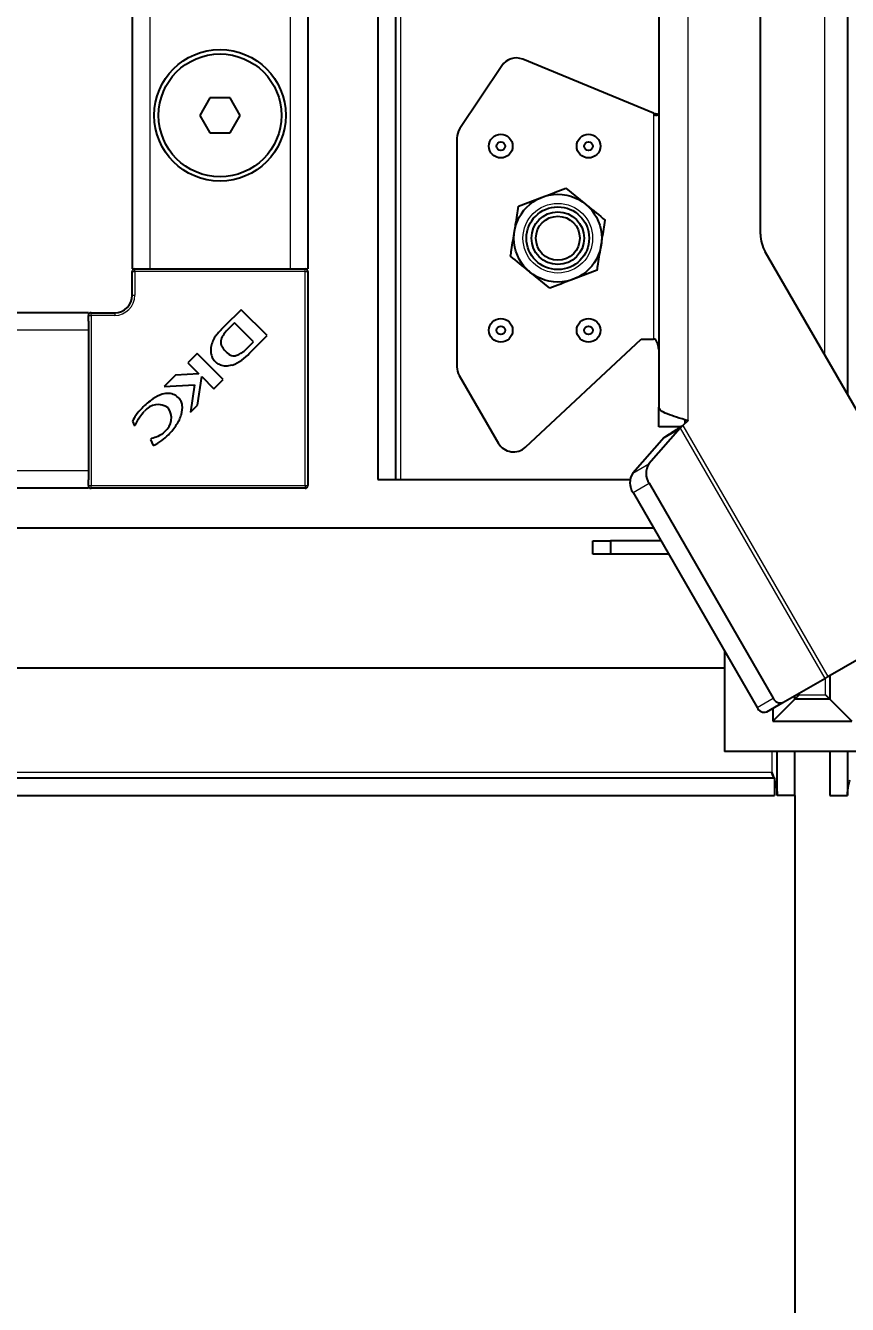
# Model space of a CAD drawing. Header units: millimetres. Extents: x -1385 to 3358, y -2404 to 1219.
# Drawn here: x -533.7 to -440.1, y -1610.3 to -1464.6 of the extents above; entities that cross this region are included whole.
import ezdxf

# ---------------------------------------------------------------- set-up
doc = ezdxf.new("R2010")
doc.units = ezdxf.units.MM
doc.layers.add('FORMAT', color=7, linetype='Continuous')
doc.styles.add('SLDTEXTSTYLE0', font='TXT', dxfattribs={"width": 0.75})
doc.dimstyles.new('SLDDIMSTYLE0', dxfattribs={"dimtxt": 20, "dimasz": 10, "dimexe": 0, "dimexo": 0.0625, "dimgap": 5, "dimtad": 2, "dimdec": 1, "dimrnd": 1e-09, "dimzin": 12, "dimdsep": 46, "dimtxsty": 'SLDTEXTSTYLE0', "dimsah": 1, "dimcen": 0.09, "dimadec": 0, "dimazin": 3, "dimtfac": 1, "dimtofl": 0, "dimtmove": 0, "dimatfit": 3, "dimfxl": 0, "dimfrac": 2, "dimtolj": 1, "dimtzin": 12, "dimarcsym": 0})

# ---------------------------------------------------------------- blocks, each defined once
blk = doc.blocks.new('_D_6')
at = {"layer": 'FORMAT'}
for p, q in [((-556.59, -1512.78), (-556.59, -1882.81)), ((-446.09, -1552.33), (-446.09, -1882.81)), ((-446.09, -1881.81), (-556.59, -1881.81))]:
    blk.add_line(p, q, dxfattribs=at)
for points in [[(-556.59, -1881.81), (-546.59, -1883.35), (-546.59, -1880.27)], [(-446.09, -1881.81), (-456.09, -1880.27), (-456.09, -1883.35)]]:
    blk.add_solid(points, dxfattribs=at)
at = {"layer": 'FORMAT', "insert": (-534.59, -1856.03), "char_height": 20, "attachment_point": 1, "style": 'SLDTEXTSTYLE0'}
blk.add_mtext('110,5', dxfattribs=at)

msp = doc.modelspace()

# ---------------------------------------------------------------- linework, layer by layer
at = {"color": 7, "linetype": 'Continuous', "lineweight": 25}
for p, q in [((-493.59, 566.68), (-493.59, -1516.32)), ((-491.59, 566.68), (-491.59, -1516.32)), ((-440.09, 556.97), (-440.09, -1506.6)), ((-521.59, 542.68), (-521.59, -1492.32)), ((-501.59, 542.68), (-501.59, -1492.32)), ((-461.59, -1395.32), (-461.59, -1508.08)), ((-449.99, -1488.37), (-449.99, -1404.32)), ((-462.19, -1474.57), (-477.08, -1468.42)), ((-479.49, -1469.17), (-484.25, -1476.31)), ((-512.74, -1472.82), (-513.89, -1474.82)), ((-510.43, -1472.82), (-512.74, -1472.82)), ((-509.28, -1474.82), (-510.43, -1472.82)), ((-513.89, -1474.82), (-512.74, -1476.82)), ((-510.43, -1476.82), (-509.28, -1474.82)), ((-462.19, -1474.57), (-461.59, -1474.67)), ((-462.19, -1474.57), (-461.95, -1474.82)), ((-512.74, -1476.82), (-510.43, -1476.82)), ((-484.59, -1477.42), (-484.59, -1503.47)), ((-472.16, -1483.12), (-469.93, -1484.94)), ((-477.56, -1485.17), (-474.86, -1484.14)), ((-431.62, -1521.26), (-449.46, -1490.37)), ((-521.59, -1492.32), (-521.29, -1492.32)), ((-521.29, -1492.32), (-520.64, -1492.32)), ((-520.64, -1492.32), (-519.59, -1492.32)), ((-519.59, -1492.32), (-503.59, -1492.32)), ((-503.59, -1492.32), (-502.53, -1492.32)), ((-502.53, -1492.32), (-501.89, -1492.32)), ((-501.89, -1492.32), (-501.59, -1492.32)), ((-521.59, -1495.32), (-521.59, -1492.62)), ((-501.59, -1492.62), (-501.59, -1517.02)), ((-474.01, -1494.52), (-476.25, -1492.69)), ((-468.61, -1492.47), (-471.31, -1493.49)), ((-526.59, -1497.32), (-556.59, -1497.32)), ((-526.59, -1497.32), (-526.59, -1497.62)), ((-526.59, -1498.26), (-526.59, -1497.62)), ((-526.59, -1498.26), (-526.59, -1499.32)), ((-526.29, -1497.32), (-523.59, -1497.32)), ((-509.19, -1496.97), (-511.08, -1498.85)), ((-506.23, -1499.92), (-509.19, -1496.97)), ((-526.59, -1499.32), (-526.59, -1515.32)), ((-511.08, -1498.85), (-511.1, -1498.87)), ((-509.94, -1498.45), (-510.6, -1499.12)), ((-507.76, -1500.63), (-509.94, -1498.45)), ((-508.48, -1501.37), (-507.76, -1500.63)), ((-508.22, -1501.92), (-506.23, -1499.92)), ((-476.78, -1512.63), (-463.59, -1500.32)), ((-463.59, -1500.32), (-462.19, -1500.32)), ((-461.95, -1500.32), (-462.19, -1500.32)), ((-514.2, -1501.97), (-515.25, -1503.03)), ((-511.24, -1504.93), (-514.2, -1501.97)), ((-515.25, -1503.03), (-514.01, -1504.27)), ((-516.67, -1504.44), (-517.96, -1505.73)), ((-517.96, -1505.73), (-514.48, -1505.55)), ((-514.01, -1504.27), (-516.67, -1504.44)), ((-514.48, -1505.55), (-514.96, -1508.65)), ((-514.16, -1507.85), (-513.67, -1504.59)), ((-513.67, -1504.59), (-512.28, -1505.98)), ((-512.28, -1505.98), (-511.24, -1504.93)), ((-484.32, -1504.47), (-479.86, -1512.2)), ((-514.96, -1508.65), (-514.16, -1507.85)), ((-461.59, -1510.32), (-461.59, -1508.08)), ((-521.58, -1509.69), (-521.34, -1510.2)), ((-458.27, -1509.63), (-458.83, -1510.17)), ((-458.59, -1509.94), (-458.59, -1509.52)), ((-458.29, -1509.61), (-458.27, -1509.63)), ((-521.34, -1510.2), (-521.23, -1510.09)), ((-459.14, -1510.48), (-462.72, -1514.52)), ((-459.07, -1510.32), (-461.59, -1510.32)), ((-460.98, -1511.54), (-459.14, -1510.48)), ((-519.39, -1511.64), (-519.52, -1511.77)), ((-519.52, -1511.77), (-519.19, -1512.46)), ((-460.98, -1511.54), (-464.55, -1515.58)), ((-526.59, -1515.32), (-526.59, -1516.37)), ((-526.59, -1517.02), (-526.59, -1516.37)), ((-526.59, -1517.02), (-526.59, -1517.32)), ((-493.59, -1516.32), (-491.59, -1516.32)), ((-491.59, -1516.32), (-490.99, -1516.32)), ((-490.99, -1516.32), (-464.86, -1516.32)), ((-462.69, -1516.75), (-448.55, -1541.24)), ((-526.59, -1517.32), (-556.59, -1517.32)), ((-501.89, -1517.32), (-526.29, -1517.32)), ((-464.52, -1517.81), (-450.39, -1542.3)), ((-557.19, -1521.82), (-462.21, -1521.82)), ((-469.09, -1524.82), (-469.09, -1523.32)), ((-469.09, -1523.32), (-467.09, -1523.32)), ((-467.09, -1523.32), (-467.09, -1524.82)), ((-461.34, -1523.32), (-467.09, -1523.32)), ((-467.09, -1524.82), (-469.09, -1524.82)), ((-460.48, -1524.82), (-467.09, -1524.82)), ((-454.09, -1535.89), (-454.09, -1547.32)), ((-442.31, -1538.79), (-435.36, -1534.78)), ((-454.09, -1537.82), (-987.09, -1537.82)), ((-447.44, -1541.75), (-442.67, -1539)), ((-442.31, -1538.79), (-442.67, -1539)), ((-442.08, -1538.66), (-442.08, -1541.36)), ((-449.27, -1542.81), (-447.44, -1541.75)), ((-446.09, -1541.36), (-448.59, -1543.86)), ((-446.09, -1541.36), (-445.59, -1540.86)), ((-446.09, -1541.36), (-446.09, -1540.97)), ((-442.08, -1541.36), (-446.09, -1541.36)), ((-442.08, -1541.36), (-442.58, -1540.86)), ((-442.08, -1541.36), (-439.59, -1543.86)), ((-448.59, -1542.41), (-448.59, -1543.86)), ((-448.59, -1543.86), (-439.59, -1543.86)), ((-434.09, -1547.32), (-454.09, -1547.32)), ((-448.09, -1552.32), (-448.09, -1547.32)), ((-446.09, -1552.32), (-446.09, -1547.32)), ((-442.09, -1547.32), (-442.09, -1552.32)), ((-440.09, -1547.32), (-440.09, -1552.32)), ((-1038.79, -1550.32), (-448.39, -1550.32)), ((-448.69, -1549.72), (-448.48, -1550.32)), ((-448.39, -1550.32), (-448.39, -1552.32)), ((-1038.79, -1552.32), (-448.39, -1552.32)), ((-446.09, -1552.32), (-448.09, -1552.32)), ((-442.09, -1552.32), (-440.09, -1552.32))]:
    msp.add_line(p, q, dxfattribs=at)
at = {"color": 8, "linetype": 'Continuous', "lineweight": 18}
for p, q in [((-490.99, -1516.32), (-490.99, 566.68)), ((-442.69, 552.46), (-442.69, -1502.1)), ((-519.59, 542.68), (-519.59, -1492.32)), ((-503.59, 542.68), (-503.59, -1492.32)), ((-458.29, -1395.34), (-458.29, -1509.61)), ((-462.19, -1474.57), (-462.19, -1500.32)), ((-521.29, -1492.62), (-521.29, -1492.32)), ((-501.89, -1492.62), (-501.89, -1492.32)), ((-521.59, -1492.62), (-521.29, -1492.62)), ((-521.29, -1492.62), (-521.29, -1495.32)), ((-501.89, -1492.62), (-521.29, -1492.62)), ((-501.89, -1517.02), (-501.89, -1492.62)), ((-501.89, -1492.62), (-501.59, -1492.62)), ((-521.59, -1495.32), (-521.29, -1495.32)), ((-526.59, -1497.62), (-526.29, -1497.62)), ((-526.29, -1497.62), (-526.29, -1497.32)), ((-523.59, -1497.62), (-526.29, -1497.62)), ((-526.29, -1497.62), (-526.29, -1517.02)), ((-523.59, -1497.32), (-523.59, -1497.62)), ((-526.59, -1499.32), (-556.59, -1499.32)), ((-459.14, -1510.48), (-442.67, -1539)), ((-458.83, -1510.17), (-442.31, -1538.79)), ((-526.59, -1515.32), (-556.59, -1515.32)), ((-464.55, -1515.58), (-462.72, -1514.52)), ((-526.59, -1517.02), (-526.29, -1517.02)), ((-526.29, -1517.02), (-501.89, -1517.02)), ((-526.29, -1517.32), (-526.29, -1517.02)), ((-501.89, -1517.02), (-501.89, -1517.32)), ((-501.89, -1517.02), (-501.59, -1517.02)), ((-464.52, -1517.81), (-462.69, -1516.75)), ((-442.58, -1540.86), (-442.58, -1538.95)), ((-450.39, -1542.3), (-448.55, -1541.24)), ((-445.59, -1540.68), (-445.59, -1540.86)), ((-445.59, -1540.86), (-442.58, -1540.86)), ((-448.69, -1547.32), (-448.69, -1549.72)), ((-448.69, -1549.72), (-544.11, -1549.72))]:
    msp.add_line(p, q, dxfattribs=at)
at = {"color": 7, "linetype": 'Continuous', "lineweight": 25}
for centre, radius in [((-511.59, -1474.82), 7.5), ((-511.59, -1474.82), 7), ((-479.59, -1478.32), 1.35), ((-479.59, -1478.32), 0.493), ((-469.59, -1478.32), 1.35), ((-469.59, -1478.32), 0.493), ((-473.09, -1488.82), 5), ((-473.09, -1488.82), 3.57), ((-473.09, -1488.82), 3), ((-473.09, -1488.82), 2.5), ((-479.59, -1499.32), 1.35), ((-469.59, -1499.32), 1.35), ((-479.59, -1499.32), 0.493), ((-469.59, -1499.32), 0.493)]:
    msp.add_circle(centre, radius, dxfattribs=at)
at = {"color": 8, "linetype": 'Continuous', "lineweight": 18}
msp.add_circle((-473.09, -1488.82), 3.97, dxfattribs=at)
at = {"color": 7, "linetype": 'Continuous', "lineweight": 25}
for centre, radius, start, end in [((-477.82, -1470.28), 2, 68.1986, 146.3099), ((-482.59, -1477.42), 2, 146.3099, 180), ((-445.99, -1488.37), 4, 180, 210), ((-521.29, -1492.62), 0.3, 90, 180), ((-501.89, -1492.62), 0.3, 0, 90), ((-523.59, -1495.32), 2, 270, 0), ((-526.29, -1497.62), 0.3, 90, 180), ((-511.88, -1498.71), 4.87, 290.3445, 318.7777), ((-512.66, -1496.9), 6.12, 306.9888, 313.0744), ((-482.59, -1503.47), 2, 180, 210), ((-518.66, -1509.72), 1.94, 53.3097, 142.3464), ((-519.1, -1509.32), 1.97, 308.454, 35.887), ((-478.14, -1511.17), 2, 210.9638, 313.0251), ((-462.9, -1516.68), 1.98, 146.5519, 215.0479), ((-461.06, -1515.62), 1.98, 146.5519, 215.0479), ((-526.29, -1517.02), 0.3, 180, 270), ((-501.89, -1517.02), 0.3, 270, 0), ((-447.72, -1540.9), 0.893, 201.9505, 288.5782), ((-449.56, -1541.96), 0.893, 201.9505, 288.5782)]:
    msp.add_arc(centre, radius, start, end, dxfattribs=at)
at = {"color": 8, "linetype": 'Continuous', "lineweight": 18}
msp.add_arc((-523.59, -1495.32), 2.3, 270, 0, dxfattribs=at)
at = {"color": 7, "linetype": 'Continuous', "lineweight": 25}
for points in [[(-461.95, -1474.82), (-461.9, -1474.81), (-461.79, -1474.78), (-461.68, -1474.75), (-461.6, -1474.71), (-461.59, -1474.69), (-461.59, -1474.68)], [(-461.59, -1501.52), (-461.61, -1501.32), (-461.64, -1500.92), (-461.85, -1500.52), (-461.95, -1500.32)], [(-458.29, -1509.61), (-458.72, -1509.48), (-459.58, -1509.23), (-460.67, -1508.84), (-461.44, -1508.46), (-461.54, -1508.2), (-461.59, -1508.08)], [(-460.98, -1511.54), (-460.83, -1511.44), (-460.54, -1511.25), (-460, -1510.91), (-459.43, -1510.54), (-459.03, -1510.29), (-458.83, -1510.17)], [(-459.14, -1510.48), (-459.12, -1510.45), (-459.08, -1510.41), (-459, -1510.33), (-458.92, -1510.25), (-458.86, -1510.19), (-458.83, -1510.17)], [(-448.39, -1550.32), (-448.41, -1550.31), (-448.46, -1550.29), (-448.54, -1550.15), (-448.61, -1549.95), (-448.66, -1549.8), (-448.69, -1549.72)]]:
    msp.add_open_spline(points, degree=3, dxfattribs=at)
for points, knots in [([(-474.86, -1484.14), (-474.8, -1484.12), (-473.89, -1483.77), (-472.99, -1483.43), (-472.16, -1483.12)], [0, 0, 0, 0, 0.070201, 1, 1, 1, 1]), ([(-469.93, -1484.94), (-469.87, -1484.99), (-469.12, -1485.6), (-468.38, -1486.21), (-467.69, -1486.77)], [0, 0, 0, 0, 0.070201, 1, 1, 1, 1]), ([(-478.02, -1488.02), (-477.98, -1487.76), (-477.82, -1486.79), (-477.67, -1485.86), (-477.56, -1485.17)], [0, 0, 0, 0, 0.268634, 1, 1, 1, 1]), ([(-478.48, -1490.87), (-478.44, -1490.63), (-478.29, -1489.7), (-478.14, -1488.73), (-478.02, -1488.02)], [0, 0, 0, 0, 0.257551, 1, 1, 1, 1]), ([(-468.15, -1489.62), (-468.11, -1489.36), (-467.95, -1488.39), (-467.8, -1487.46), (-467.69, -1486.77)], [0, 0, 0, 0, 0.268634, 1, 1, 1, 1]), ([(-476.25, -1492.69), (-476.3, -1492.65), (-477.05, -1492.03), (-477.79, -1491.43), (-478.48, -1490.87)], [0, 0, 0, 0, 0.070201, 1, 1, 1, 1]), ([(-468.61, -1492.47), (-468.57, -1492.23), (-468.42, -1491.3), (-468.27, -1490.33), (-468.15, -1489.62)], [0, 0, 0, 0, 0.2575513, 1, 1, 1, 1]), ([(-471.31, -1493.49), (-471.37, -1493.52), (-472.29, -1493.86), (-473.18, -1494.2), (-474.01, -1494.52)], [0, 0, 0, 0, 0.070201, 1, 1, 1, 1]), ([(-511.56, -1499.36), (-511.69, -1499.51), (-511.94, -1499.77), (-512.14, -1500.07), (-512.24, -1500.2)], [0, 0, 0, 0, 0.55183, 1, 1, 1, 1]), ([(-511.1, -1498.87), (-511.18, -1498.95), (-511.33, -1499.11), (-511.48, -1499.27), (-511.56, -1499.36)], [0, 0, 0, 0, 0.486421, 1, 1, 1, 1]), ([(-510.6, -1499.12), (-510.79, -1499.32), (-511.14, -1499.69), (-511.46, -1500.23), (-511.52, -1500.68), (-511.45, -1501.02), (-511.27, -1501.37), (-511.07, -1501.59), (-510.96, -1501.7)], [0, 0, 0, 0, 0.2746757, 0.5030419, 0.607381, 0.7165791, 0.8434117, 1, 1, 1, 1]), ([(-512.24, -1500.2), (-512.34, -1500.41), (-512.55, -1500.79), (-512.67, -1501.43), (-512.63, -1502.02), (-512.43, -1502.56), (-512.07, -1502.99), (-511.55, -1503.28), (-510.9, -1503.4), (-510.44, -1503.32), (-510.19, -1503.27)], [0, 0, 0, 0, 0.1380907, 0.2654555, 0.3840134, 0.4961027, 0.6057595, 0.7197905, 0.8476619, 1, 1, 1, 1]), ([(-510.96, -1501.7), (-510.87, -1501.79), (-510.69, -1501.96), (-510.41, -1502.14), (-510.14, -1502.23), (-509.81, -1502.23), (-509.41, -1502.08), (-509.13, -1501.89), (-508.97, -1501.79)], [0, 0, 0, 0, 0.176808, 0.319231, 0.43938, 0.552395, 0.749205, 1, 1, 1, 1]), ([(-516.25, -1507.06), (-516.41, -1506.92), (-516.75, -1506.64), (-517.44, -1506.47), (-518.32, -1506.6), (-519.4, -1507.17), (-520.08, -1507.81), (-520.48, -1508.18)], [0, 0, 0, 0, 0.130532, 0.266031, 0.423997, 0.666819, 1, 1, 1, 1]), ([(-520.48, -1508.18), (-520.73, -1508.45), (-521.15, -1508.91), (-521.46, -1509.46), (-521.58, -1509.69)], [0, 0, 0, 0, 0.5776526, 1, 1, 1, 1]), ([(-517.46, -1511.22), (-517.13, -1510.85), (-516.51, -1510.16), (-515.96, -1508.99), (-515.82, -1508.05), (-515.98, -1507.4), (-516.16, -1507.17), (-516.25, -1507.06)], [0, 0, 0, 0, 0.315674, 0.58952, 0.813199, 0.909026, 1, 1, 1, 1]), ([(-521.23, -1510.09), (-521.08, -1509.78), (-520.82, -1509.21), (-520.39, -1508.75), (-520.2, -1508.54)], [0, 0, 0, 0, 0.5476433, 1, 1, 1, 1]), ([(-517.87, -1510.86), (-518.13, -1511.08), (-518.58, -1511.46), (-519.15, -1511.58), (-519.39, -1511.64)], [0, 0, 0, 0, 0.579608, 1, 1, 1, 1]), ([(-519.19, -1512.46), (-518.85, -1512.28), (-518.22, -1511.94), (-517.7, -1511.45), (-517.46, -1511.22)], [0, 0, 0, 0, 0.5368, 1, 1, 1, 1]), ([(-448.39, -1550.61), (-448.36, -1550.7), (-448.25, -1551.02), (-448.12, -1551.58), (-448.1, -1552.07), (-448.09, -1552.32)], [0, 0, 0, 0, 0.141742, 0.566203, 1, 1, 1, 1]), ([(-440.09, -1552.32), (-440.06, -1551.94), (-440.02, -1551.37), (-439.85, -1550.79), (-439.79, -1550.6)], [0, 0, 0, 0, 0.662931, 1, 1, 1, 1])]:
    msp.add_open_spline(points, degree=3, knots=knots, dxfattribs=at)

# ---------------------------------------------------------------- dimensions: what is measured, and where the dimension line sits
at = {"layer": 'FORMAT'}
dim = msp.add_linear_dim(base=(-556.59, -1881.81), p1=(-446.09, -1552.32), p2=(-556.59, -1512.77), dimstyle='SLDDIMSTYLE0', dxfattribs=at)
dim.commit()
dim.dimension.update_dxf_attribs({"geometry": '_D_6', "text_midpoint": (-501.34, -1881.81), "dimtype": 160})

doc.saveas('drawing.dxf')
